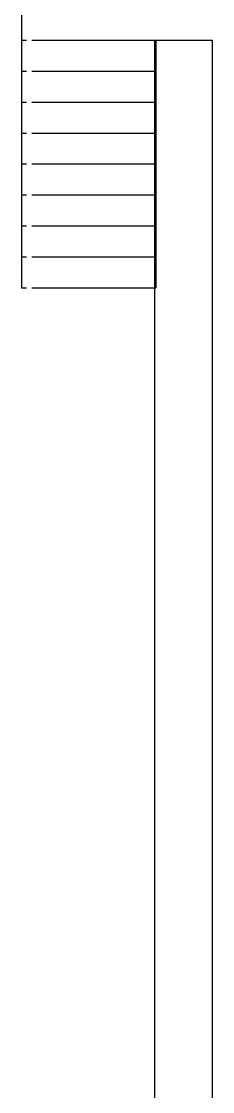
# Model space of a CAD drawing. Header units: millimetres. Extents: x -95754 to 183257, y 26770 to 150605.
# Drawn here: x 122104 to 123954, y 88868 to 99236 of the extents above; entities that cross this region are included whole.
import ezdxf

# ---------------------------------------------------------------- set-up
doc = ezdxf.new("R2010")
doc.units = ezdxf.units.MM
doc.header["$LTSCALE"] = 300
doc.layers.add('A-HAT', color=251, linetype='Continuous')

msp = doc.modelspace()

# ---------------------------------------------------------------- linework, layer by layer
at = {"layer": 'A-HAT', "ltscale": 10, "transparency": 33554687}
for p, q in [((122103.571, 100255.017), (122103.571, 96655.017)), ((122103.571, 99055.017), (122153.571, 99055.017)), ((122203.571, 99055.017), (123953.571, 99055.017)), ((123393.571, 79905.017), (123393.571, 99055.017)), ((123403.571, 99055.017), (123403.571, 96655.017)), ((123953.571, 80105.018), (123953.571, 99055.017)), ((122103.571, 98755.017), (122153.571, 98755.017)), ((122203.571, 98755.017), (123403.571, 98755.017)), ((122103.571, 98455.017), (122153.571, 98455.017)), ((122203.571, 98455.017), (123403.571, 98455.017)), ((122103.571, 98155.017), (122153.571, 98155.017)), ((122203.571, 98155.017), (123403.571, 98155.017)), ((122103.571, 97855.017), (122153.571, 97855.017)), ((122203.571, 97855.017), (123403.571, 97855.017)), ((122103.571, 97555.017), (122153.571, 97555.017)), ((122203.571, 97555.017), (123403.571, 97555.017)), ((122103.571, 97255.017), (122153.571, 97255.017)), ((122203.571, 97255.017), (123403.571, 97255.017)), ((122103.571, 96955.017), (122153.571, 96955.017)), ((122203.571, 96955.017), (123403.571, 96955.017)), ((122103.571, 96655.017), (122153.571, 96655.017)), ((122203.571, 96655.017), (123403.571, 96655.017))]:
    msp.add_line(p, q, dxfattribs=at)

doc.saveas('drawing.dxf')
